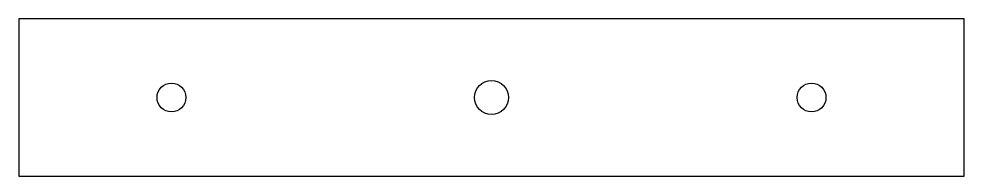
# Model space of a CAD drawing. Header units: millimetres. Extents: x -90 to 90, y -15 to 15.
import ezdxf

# ---------------------------------------------------------------- set-up
doc = ezdxf.new("R2010")
doc.units = ezdxf.units.MM

msp = doc.modelspace()

# ---------------------------------------------------------------- linework, layer by layer
at = {"layer": 'CUT'}
msp.add_lwpolyline([(-90, -15), (90, -15), (90, 15), (-90, 15)], close=True, dxfattribs=at)
at = {"layer": 'DRILL'}
for centre, radius in [((-60.95, 0), 2.75), ((0, 0), 3.25), ((60.95, 0), 2.75)]:
    msp.add_circle(centre, radius, dxfattribs=at)

doc.saveas('drawing.dxf')
